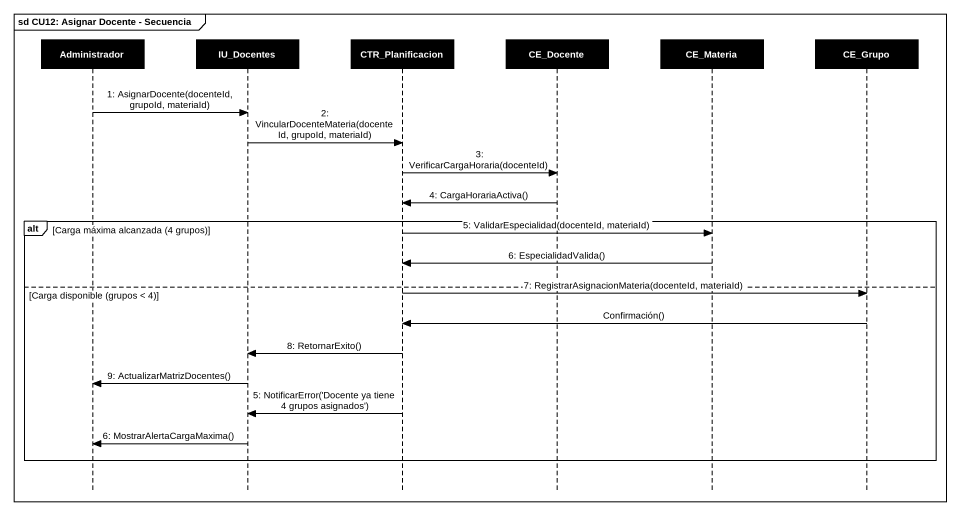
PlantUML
@startuml
mainframe sd CU12: Asignar Docente - Secuencia
hide footbox
participant Administrador #000000
participant IU_Docentes #000000
participant CTR_Planificacion #000000
participant CE_Docente #000000
participant CE_Materia #000000
participant CE_Grupo #000000

Administrador -> IU_Docentes : 1: AsignarDocente(docenteId, grupoId, materiaId)
IU_Docentes -> CTR_Planificacion : 2: VincularDocenteMateria(docenteId, grupoId, materiaId)
CTR_Planificacion -> CE_Docente : 3: VerificarCargaHoraria(docenteId)
CE_Docente -> CTR_Planificacion : 4: CargaHorariaActiva()
alt Carga máxima alcanzada (4 grupos)
  CTR_Planificacion -> CE_Materia : 5: ValidarEspecialidad(docenteId, materiaId)
  CE_Materia -> CTR_Planificacion : 6: EspecialidadValida()
else Carga disponible (grupos < 4)
  CTR_Planificacion -> CE_Grupo : 7: RegistrarAsignacionMateria(docenteId, materiaId)
  CE_Grupo -> CTR_Planificacion : Confirmación()
  CTR_Planificacion -> IU_Docentes : 8: RetornarExito()
  IU_Docentes -> Administrador : 9: ActualizarMatrizDocentes()
  CTR_Planificacion -> IU_Docentes : 5: NotificarError('Docente ya tiene 4 grupos asignados')
  IU_Docentes -> Administrador : 6: MostrarAlertaCargaMaxima()
end
@enduml
